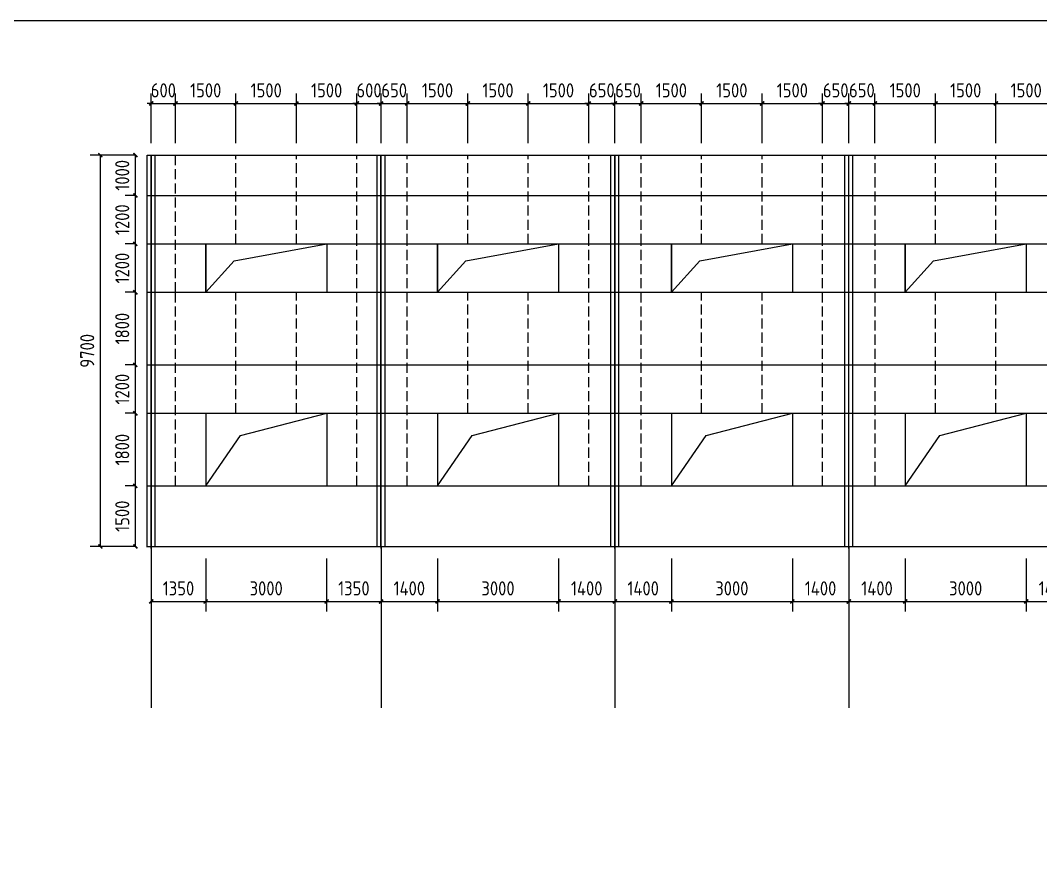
# Model space of a CAD drawing. Extents: x 102162 to 621267, y -39398 to 328893.
# Drawn here: x 363292 to 388595, y 139102 to 160102 of the extents above; entities that cross this region are included whole.
import ezdxf

# ---------------------------------------------------------------- set-up
doc = ezdxf.new("R2010")
doc.units = 0
doc.header["$LTSCALE"] = 1000
doc.header["$MEASUREMENT"] = 0
doc.linetypes.add('DASH', pattern=[0.35, 0.25, -0.1])
doc.layers.add('AXIS', color=3, linetype='Continuous')
doc.layers.add('DOTE', color=1, linetype='Continuous')
doc.styles.get("Standard").update_dxf_attribs({"font": 'gbenor.shx', "bigfont": 'gbcbig.shx'})
doc.dimstyles.get("Standard").update_dxf_attribs({"dimscale": 100, "dimtxt": 3.5, "dimasz": 1, "dimexe": 2.5, "dimexo": 3, "dimgap": 1.5, "dimtad": 1, "dimdec": 0, "dimzin": 0, "dimdsep": 46, "dimtxsty": 'Standard', "dimblk": 'ARCHTICK', "dimcen": 0.09, "dimadec": 0, "dimazin": 0, "dimtfac": 1, "dimtdec": 0, "dimtix": 1, "dimtmove": 2, "dimatfit": 3, "dimfxl": 1, "dimtolj": 1, "dimtzin": 0, "dimarcsym": 0})

# ---------------------------------------------------------------- blocks, each defined once
blk = doc.blocks.new('_ArchTick')
at = {"color": 0, "linetype": 'ByBlock', "const_width": 0.4}
blk.add_lwpolyline([(-0.5, -0.5), (0.5, 0.5)], dxfattribs=at)
blk = doc.blocks.new('*D5753')
at = {"color": 0, "lineweight": -2}
for p, q in [((366138, 148562), (365893, 148562)), ((366143, 147062), (366143, 148562)), ((366118, 147062), (365893, 147062))]:
    blk.add_line(p, q, dxfattribs=at)
at = {"layer": 'Defpoints', "color": 0}
for p in [(366143, 148562), (366438, 148562), (366418, 147062)]:
    blk.add_point(p, dxfattribs=at)
at = {"color": 0, "lineweight": -2, "xscale": 100, "yscale": 100, "zscale": 100}
for p, rotation in [((366143, 148562), 90), ((366143, 147062), 270)]:
    blk.add_blockref('_ArchTick', p, dxfattribs=dict(at, rotation=rotation))
at = {"color": 0, "insert": (365818, 147812), "char_height": 350, "attachment_point": 5, "rotation": 90}
blk.add_mtext('\\A1;1500', dxfattribs=at)
blk = doc.blocks.new('*D5754')
at = {"color": 0, "lineweight": -2}
for p, q in [((366138, 150362), (365893, 150362)), ((366143, 148562), (366143, 150362)), ((366138, 148562), (365893, 148562))]:
    blk.add_line(p, q, dxfattribs=at)
at = {"layer": 'Defpoints', "color": 0}
for p in [(366143, 150362), (366438, 150362), (366438, 148562)]:
    blk.add_point(p, dxfattribs=at)
at = {"color": 0, "lineweight": -2, "xscale": 100, "yscale": 100, "zscale": 100}
for p, rotation in [((366143, 150362), 90), ((366143, 148562), 270)]:
    blk.add_blockref('_ArchTick', p, dxfattribs=dict(at, rotation=rotation))
at = {"color": 0, "insert": (365818, 149462), "char_height": 350, "attachment_point": 5, "rotation": 90}
blk.add_mtext('\\A1;1800', dxfattribs=at)
blk = doc.blocks.new('*D5755')
at = {"color": 0, "lineweight": -2}
for p, q in [((366138, 151562), (365893, 151562)), ((366143, 150362), (366143, 151562)), ((366138, 150362), (365893, 150362))]:
    blk.add_line(p, q, dxfattribs=at)
at = {"layer": 'Defpoints', "color": 0}
for p in [(366143, 151562), (366438, 151562), (366438, 150362)]:
    blk.add_point(p, dxfattribs=at)
at = {"color": 0, "lineweight": -2, "xscale": 100, "yscale": 100, "zscale": 100}
for p, rotation in [((366143, 151562), 90), ((366143, 150362), 270)]:
    blk.add_blockref('_ArchTick', p, dxfattribs=dict(at, rotation=rotation))
at = {"color": 0, "insert": (365818, 150962), "char_height": 350, "attachment_point": 5, "rotation": 90}
blk.add_mtext('\\A1;1200', dxfattribs=at)
blk = doc.blocks.new('*D5756')
at = {"color": 0, "lineweight": -2}
for p, q in [((366138, 153362), (365893, 153362)), ((366143, 151562), (366143, 153362)), ((366138, 151562), (365893, 151562))]:
    blk.add_line(p, q, dxfattribs=at)
at = {"layer": 'Defpoints', "color": 0}
for p in [(366143, 153362), (366438, 153362), (366438, 151562)]:
    blk.add_point(p, dxfattribs=at)
at = {"color": 0, "lineweight": -2, "xscale": 100, "yscale": 100, "zscale": 100}
for p, rotation in [((366143, 153362), 90), ((366143, 151562), 270)]:
    blk.add_blockref('_ArchTick', p, dxfattribs=dict(at, rotation=rotation))
at = {"color": 0, "insert": (365818, 152462), "char_height": 350, "attachment_point": 5, "rotation": 90}
blk.add_mtext('\\A1;1800', dxfattribs=at)
blk = doc.blocks.new('*D5757')
at = {"color": 0, "lineweight": -2}
for p, q in [((366138, 154562), (365893, 154562)), ((366143, 153362), (366143, 154562)), ((366138, 153362), (365893, 153362))]:
    blk.add_line(p, q, dxfattribs=at)
at = {"layer": 'Defpoints', "color": 0}
for p in [(366143, 154562), (366438, 154562), (366438, 153362)]:
    blk.add_point(p, dxfattribs=at)
at = {"color": 0, "lineweight": -2, "xscale": 100, "yscale": 100, "zscale": 100}
for p, rotation in [((366143, 154562), 90), ((366143, 153362), 270)]:
    blk.add_blockref('_ArchTick', p, dxfattribs=dict(at, rotation=rotation))
at = {"color": 0, "insert": (365818, 153962), "char_height": 350, "attachment_point": 5, "rotation": 90}
blk.add_mtext('\\A1;1200', dxfattribs=at)
blk = doc.blocks.new('*D5758')
at = {"color": 0, "lineweight": -2}
for p, q in [((366138, 155762), (365893, 155762)), ((366143, 154562), (366143, 155762)), ((366138, 154562), (365893, 154562))]:
    blk.add_line(p, q, dxfattribs=at)
at = {"layer": 'Defpoints', "color": 0}
for p in [(366143, 155762), (366438, 155762), (366438, 154562)]:
    blk.add_point(p, dxfattribs=at)
at = {"color": 0, "lineweight": -2, "xscale": 100, "yscale": 100, "zscale": 100}
for p, rotation in [((366143, 155762), 90), ((366143, 154562), 270)]:
    blk.add_blockref('_ArchTick', p, dxfattribs=dict(at, rotation=rotation))
at = {"color": 0, "insert": (365818, 155162), "char_height": 350, "attachment_point": 5, "rotation": 90}
blk.add_mtext('\\A1;1200', dxfattribs=at)
blk = doc.blocks.new('*D5759')
at = {"color": 0, "lineweight": -2}
for p, q in [((366138, 156762), (365893, 156762)), ((366143, 155762), (366143, 156762)), ((366138, 155762), (365893, 155762))]:
    blk.add_line(p, q, dxfattribs=at)
at = {"layer": 'Defpoints', "color": 0}
for p in [(366143, 156762), (366438, 156762), (366438, 155762)]:
    blk.add_point(p, dxfattribs=at)
at = {"color": 0, "lineweight": -2, "xscale": 100, "yscale": 100, "zscale": 100}
for p, rotation in [((366143, 156762), 90), ((366143, 155762), 270)]:
    blk.add_blockref('_ArchTick', p, dxfattribs=dict(at, rotation=rotation))
at = {"color": 0, "insert": (365818, 156262), "char_height": 350, "attachment_point": 5, "rotation": 90}
blk.add_mtext('\\A1;1000', dxfattribs=at)
blk = doc.blocks.new('*D5760')
at = {"color": 0, "lineweight": -2}
for p, q in [((366138, 156762), (365024, 156762)), ((365274, 156762), (365274, 147062)), ((366138, 147062), (365024, 147062))]:
    blk.add_line(p, q, dxfattribs=at)
at = {"layer": 'Defpoints', "color": 0}
for p in [(366438, 156762), (365274, 147062), (366438, 147062)]:
    blk.add_point(p, dxfattribs=at)
at = {"color": 0, "lineweight": -2, "xscale": 100, "yscale": 100, "zscale": 100}
for p, rotation in [((365274, 156762), 90), ((365274, 147062), 270)]:
    blk.add_blockref('_ArchTick', p, dxfattribs=dict(at, rotation=rotation))
at = {"color": 0, "insert": (364949, 151912), "char_height": 350, "attachment_point": 5, "rotation": 90}
blk.add_mtext('\\A1;9700', dxfattribs=at)
blk = doc.blocks.new('*D5270')
at = {"color": 0, "lineweight": -2}
for p, q in [((366538, 146762), (366538, 145448)), ((367888, 146762), (367888, 145448)), ((366538, 145698), (367888, 145698))]:
    blk.add_line(p, q, dxfattribs=at)
at = {"layer": 'Defpoints', "color": 0}
for p in [(366538, 147062), (367888, 147062), (367888, 145698)]:
    blk.add_point(p, dxfattribs=at)
at = {"color": 0, "lineweight": -2, "xscale": 100, "yscale": 100, "zscale": 100, "rotation": 180}
blk.add_blockref('_ArchTick', (366538, 145698), dxfattribs=at)
at = {"color": 0, "lineweight": -2, "xscale": 100, "yscale": 100, "zscale": 100}
blk.add_blockref('_ArchTick', (367888, 145698), dxfattribs=at)
at = {"color": 0, "insert": (367213, 146023), "char_height": 350, "attachment_point": 5}
blk.add_mtext('\\A1;1350', dxfattribs=at)
blk = doc.blocks.new('*D5271')
at = {"color": 0, "lineweight": -2}
for p, q in [((367888, 146762), (367888, 145448)), ((370888, 146762), (370888, 145448)), ((367888, 145698), (370888, 145698))]:
    blk.add_line(p, q, dxfattribs=at)
at = {"layer": 'Defpoints', "color": 0}
for p in [(367888, 147062), (370888, 147062), (370888, 145698)]:
    blk.add_point(p, dxfattribs=at)
at = {"color": 0, "lineweight": -2, "xscale": 100, "yscale": 100, "zscale": 100, "rotation": 180}
blk.add_blockref('_ArchTick', (367888, 145698), dxfattribs=at)
at = {"color": 0, "lineweight": -2, "xscale": 100, "yscale": 100, "zscale": 100}
blk.add_blockref('_ArchTick', (370888, 145698), dxfattribs=at)
at = {"color": 0, "insert": (369388, 146023), "char_height": 350, "attachment_point": 5}
blk.add_mtext('\\A1;3000', dxfattribs=at)
blk = doc.blocks.new('*D5272')
at = {"color": 0, "lineweight": -2}
for p, q in [((370888, 146762), (370888, 145448)), ((372238, 146762), (372238, 145448)), ((370888, 145698), (372238, 145698))]:
    blk.add_line(p, q, dxfattribs=at)
at = {"layer": 'Defpoints', "color": 0}
for p in [(370888, 147062), (372238, 147062), (372238, 145698)]:
    blk.add_point(p, dxfattribs=at)
at = {"color": 0, "lineweight": -2, "xscale": 100, "yscale": 100, "zscale": 100, "rotation": 180}
blk.add_blockref('_ArchTick', (370888, 145698), dxfattribs=at)
at = {"color": 0, "lineweight": -2, "xscale": 100, "yscale": 100, "zscale": 100}
blk.add_blockref('_ArchTick', (372238, 145698), dxfattribs=at)
at = {"color": 0, "insert": (371563, 146023), "char_height": 350, "attachment_point": 5}
blk.add_mtext('\\A1;1350', dxfattribs=at)
blk = doc.blocks.new('*D5273')
at = {"color": 0, "lineweight": -2}
for p, q in [((372238, 146762), (372238, 145448)), ((373638, 146762), (373638, 145448)), ((372238, 145698), (373638, 145698))]:
    blk.add_line(p, q, dxfattribs=at)
at = {"layer": 'Defpoints', "color": 0}
for p in [(372238, 147062), (373638, 147062), (373638, 145698)]:
    blk.add_point(p, dxfattribs=at)
at = {"color": 0, "lineweight": -2, "xscale": 100, "yscale": 100, "zscale": 100, "rotation": 180}
blk.add_blockref('_ArchTick', (372238, 145698), dxfattribs=at)
at = {"color": 0, "lineweight": -2, "xscale": 100, "yscale": 100, "zscale": 100}
blk.add_blockref('_ArchTick', (373638, 145698), dxfattribs=at)
at = {"color": 0, "insert": (372938, 146023), "char_height": 350, "attachment_point": 5}
blk.add_mtext('\\A1;1400', dxfattribs=at)
blk = doc.blocks.new('*D5274')
at = {"color": 0, "lineweight": -2}
for p, q in [((373638, 146762), (373638, 145448)), ((376638, 146762), (376638, 145448)), ((373638, 145698), (376638, 145698))]:
    blk.add_line(p, q, dxfattribs=at)
at = {"layer": 'Defpoints', "color": 0}
for p in [(373638, 147062), (376638, 147062), (376638, 145698)]:
    blk.add_point(p, dxfattribs=at)
at = {"color": 0, "lineweight": -2, "xscale": 100, "yscale": 100, "zscale": 100, "rotation": 180}
blk.add_blockref('_ArchTick', (373638, 145698), dxfattribs=at)
at = {"color": 0, "lineweight": -2, "xscale": 100, "yscale": 100, "zscale": 100}
blk.add_blockref('_ArchTick', (376638, 145698), dxfattribs=at)
at = {"color": 0, "insert": (375138, 146023), "char_height": 350, "attachment_point": 5}
blk.add_mtext('\\A1;3000', dxfattribs=at)
blk = doc.blocks.new('*D5275')
at = {"color": 0, "lineweight": -2}
for p, q in [((376638, 146762), (376638, 145448)), ((378038, 146762), (378038, 145448)), ((376638, 145698), (378038, 145698))]:
    blk.add_line(p, q, dxfattribs=at)
at = {"layer": 'Defpoints', "color": 0}
for p in [(376638, 147062), (378038, 147062), (378038, 145698)]:
    blk.add_point(p, dxfattribs=at)
at = {"color": 0, "lineweight": -2, "xscale": 100, "yscale": 100, "zscale": 100, "rotation": 180}
blk.add_blockref('_ArchTick', (376638, 145698), dxfattribs=at)
at = {"color": 0, "lineweight": -2, "xscale": 100, "yscale": 100, "zscale": 100}
blk.add_blockref('_ArchTick', (378038, 145698), dxfattribs=at)
at = {"color": 0, "insert": (377338, 146023), "char_height": 350, "attachment_point": 5}
blk.add_mtext('\\A1;1400', dxfattribs=at)
blk = doc.blocks.new('*D5276')
at = {"color": 0, "lineweight": -2}
for p, q in [((378038, 146762), (378038, 145448)), ((379438, 146762), (379438, 145448)), ((378038, 145698), (379438, 145698))]:
    blk.add_line(p, q, dxfattribs=at)
at = {"layer": 'Defpoints', "color": 0}
for p in [(378038, 147062), (379438, 147062), (379438, 145698)]:
    blk.add_point(p, dxfattribs=at)
at = {"color": 0, "lineweight": -2, "xscale": 100, "yscale": 100, "zscale": 100, "rotation": 180}
blk.add_blockref('_ArchTick', (378038, 145698), dxfattribs=at)
at = {"color": 0, "lineweight": -2, "xscale": 100, "yscale": 100, "zscale": 100}
blk.add_blockref('_ArchTick', (379438, 145698), dxfattribs=at)
at = {"color": 0, "insert": (378738, 146023), "char_height": 350, "attachment_point": 5}
blk.add_mtext('\\A1;1400', dxfattribs=at)
blk = doc.blocks.new('*D5277')
at = {"color": 0, "lineweight": -2}
for p, q in [((379438, 146762), (379438, 145448)), ((382438, 146762), (382438, 145448)), ((379438, 145698), (382438, 145698))]:
    blk.add_line(p, q, dxfattribs=at)
at = {"layer": 'Defpoints', "color": 0}
for p in [(379438, 147062), (382438, 147062), (382438, 145698)]:
    blk.add_point(p, dxfattribs=at)
at = {"color": 0, "lineweight": -2, "xscale": 100, "yscale": 100, "zscale": 100, "rotation": 180}
blk.add_blockref('_ArchTick', (379438, 145698), dxfattribs=at)
at = {"color": 0, "lineweight": -2, "xscale": 100, "yscale": 100, "zscale": 100}
blk.add_blockref('_ArchTick', (382438, 145698), dxfattribs=at)
at = {"color": 0, "insert": (380938, 146023), "char_height": 350, "attachment_point": 5}
blk.add_mtext('\\A1;3000', dxfattribs=at)
blk = doc.blocks.new('*D5278')
at = {"color": 0, "lineweight": -2}
for p, q in [((382438, 146762), (382438, 145448)), ((383838, 146762), (383838, 145448)), ((382438, 145698), (383838, 145698))]:
    blk.add_line(p, q, dxfattribs=at)
at = {"layer": 'Defpoints', "color": 0}
for p in [(382438, 147062), (383838, 147062), (383838, 145698)]:
    blk.add_point(p, dxfattribs=at)
at = {"color": 0, "lineweight": -2, "xscale": 100, "yscale": 100, "zscale": 100, "rotation": 180}
blk.add_blockref('_ArchTick', (382438, 145698), dxfattribs=at)
at = {"color": 0, "lineweight": -2, "xscale": 100, "yscale": 100, "zscale": 100}
blk.add_blockref('_ArchTick', (383838, 145698), dxfattribs=at)
at = {"color": 0, "insert": (383138, 146023), "char_height": 350, "attachment_point": 5}
blk.add_mtext('\\A1;1400', dxfattribs=at)
blk = doc.blocks.new('*D5279')
at = {"color": 0, "lineweight": -2}
for p, q in [((383838, 146762), (383838, 145448)), ((385238, 146762), (385238, 145448)), ((383838, 145698), (385238, 145698))]:
    blk.add_line(p, q, dxfattribs=at)
at = {"layer": 'Defpoints', "color": 0}
for p in [(383838, 147062), (385238, 147062), (385238, 145698)]:
    blk.add_point(p, dxfattribs=at)
at = {"color": 0, "lineweight": -2, "xscale": 100, "yscale": 100, "zscale": 100, "rotation": 180}
blk.add_blockref('_ArchTick', (383838, 145698), dxfattribs=at)
at = {"color": 0, "lineweight": -2, "xscale": 100, "yscale": 100, "zscale": 100}
blk.add_blockref('_ArchTick', (385238, 145698), dxfattribs=at)
at = {"color": 0, "insert": (384538, 146023), "char_height": 350, "attachment_point": 5}
blk.add_mtext('\\A1;1400', dxfattribs=at)
blk = doc.blocks.new('*D5280')
at = {"color": 0, "lineweight": -2}
for p, q in [((385238, 146762), (385238, 145448)), ((388238, 146762), (388238, 145448)), ((385238, 145698), (388238, 145698))]:
    blk.add_line(p, q, dxfattribs=at)
at = {"layer": 'Defpoints', "color": 0}
for p in [(385238, 147062), (388238, 147062), (388238, 145698)]:
    blk.add_point(p, dxfattribs=at)
at = {"color": 0, "lineweight": -2, "xscale": 100, "yscale": 100, "zscale": 100, "rotation": 180}
blk.add_blockref('_ArchTick', (385238, 145698), dxfattribs=at)
at = {"color": 0, "lineweight": -2, "xscale": 100, "yscale": 100, "zscale": 100}
blk.add_blockref('_ArchTick', (388238, 145698), dxfattribs=at)
at = {"color": 0, "insert": (386738, 146023), "char_height": 350, "attachment_point": 5}
blk.add_mtext('\\A1;3000', dxfattribs=at)
blk = doc.blocks.new('*D5281')
at = {"color": 0, "lineweight": -2}
for p, q in [((388238, 146762), (388238, 145448)), ((389638, 146762), (389638, 145448)), ((388238, 145698), (389638, 145698))]:
    blk.add_line(p, q, dxfattribs=at)
at = {"layer": 'Defpoints', "color": 0}
for p in [(388238, 147062), (389638, 147062), (389638, 145698)]:
    blk.add_point(p, dxfattribs=at)
at = {"color": 0, "lineweight": -2, "xscale": 100, "yscale": 100, "zscale": 100, "rotation": 180}
blk.add_blockref('_ArchTick', (388238, 145698), dxfattribs=at)
at = {"color": 0, "lineweight": -2, "xscale": 100, "yscale": 100, "zscale": 100}
blk.add_blockref('_ArchTick', (389638, 145698), dxfattribs=at)
at = {"color": 0, "insert": (388938, 146023), "char_height": 350, "attachment_point": 5}
blk.add_mtext('\\A1;1400', dxfattribs=at)
blk = doc.blocks.new('*D5761')
at = {"color": 0, "lineweight": -2}
for p, q in [((366538, 157062), (366538, 158293)), ((367138, 157062), (367138, 158293)), ((366538, 158043), (366438, 158043)), ((366538, 158043), (367138, 158043)), ((367138, 158043), (367238, 158043))]:
    blk.add_line(p, q, dxfattribs=at)
at = {"layer": 'Defpoints', "color": 0}
for p in [(367138, 158043), (366538, 156762), (367138, 156762)]:
    blk.add_point(p, dxfattribs=at)
at = {"color": 0, "lineweight": -2, "xscale": 100, "yscale": 100, "zscale": 100}
blk.add_blockref('_ArchTick', (366538, 158043), dxfattribs=at)
at = {"color": 0, "lineweight": -2, "xscale": 100, "yscale": 100, "zscale": 100, "rotation": 180}
blk.add_blockref('_ArchTick', (367138, 158043), dxfattribs=at)
at = {"color": 0, "insert": (366838, 158368), "char_height": 350, "attachment_point": 5}
blk.add_mtext('\\A1;600', dxfattribs=at)
blk = doc.blocks.new('*D5762')
at = {"color": 0, "lineweight": -2}
for p, q in [((367138, 157062), (367138, 158293)), ((368638, 157062), (368638, 158293)), ((367138, 158043), (368638, 158043))]:
    blk.add_line(p, q, dxfattribs=at)
at = {"layer": 'Defpoints', "color": 0}
for p in [(368638, 158043), (367138, 156762), (368638, 156762)]:
    blk.add_point(p, dxfattribs=at)
at = {"color": 0, "lineweight": -2, "xscale": 100, "yscale": 100, "zscale": 100, "rotation": 180}
blk.add_blockref('_ArchTick', (367138, 158043), dxfattribs=at)
at = {"color": 0, "lineweight": -2, "xscale": 100, "yscale": 100, "zscale": 100}
blk.add_blockref('_ArchTick', (368638, 158043), dxfattribs=at)
at = {"color": 0, "insert": (367888, 158368), "char_height": 350, "attachment_point": 5}
blk.add_mtext('\\A1;1500', dxfattribs=at)
blk = doc.blocks.new('*D5763')
at = {"color": 0, "lineweight": -2}
for p, q in [((368638, 157062), (368638, 158293)), ((370138, 157062), (370138, 158293)), ((368638, 158043), (370138, 158043))]:
    blk.add_line(p, q, dxfattribs=at)
at = {"layer": 'Defpoints', "color": 0}
for p in [(370138, 158043), (368638, 156762), (370138, 156762)]:
    blk.add_point(p, dxfattribs=at)
at = {"color": 0, "lineweight": -2, "xscale": 100, "yscale": 100, "zscale": 100, "rotation": 180}
blk.add_blockref('_ArchTick', (368638, 158043), dxfattribs=at)
at = {"color": 0, "lineweight": -2, "xscale": 100, "yscale": 100, "zscale": 100}
blk.add_blockref('_ArchTick', (370138, 158043), dxfattribs=at)
at = {"color": 0, "insert": (369388, 158368), "char_height": 350, "attachment_point": 5}
blk.add_mtext('\\A1;1500', dxfattribs=at)
blk = doc.blocks.new('*D5764')
at = {"color": 0, "lineweight": -2}
for p, q in [((370138, 157062), (370138, 158293)), ((371638, 157062), (371638, 158293)), ((370138, 158043), (371638, 158043))]:
    blk.add_line(p, q, dxfattribs=at)
at = {"layer": 'Defpoints', "color": 0}
for p in [(371638, 158043), (370138, 156762), (371638, 156762)]:
    blk.add_point(p, dxfattribs=at)
at = {"color": 0, "lineweight": -2, "xscale": 100, "yscale": 100, "zscale": 100, "rotation": 180}
blk.add_blockref('_ArchTick', (370138, 158043), dxfattribs=at)
at = {"color": 0, "lineweight": -2, "xscale": 100, "yscale": 100, "zscale": 100}
blk.add_blockref('_ArchTick', (371638, 158043), dxfattribs=at)
at = {"color": 0, "insert": (370888, 158368), "char_height": 350, "attachment_point": 5}
blk.add_mtext('\\A1;1500', dxfattribs=at)
blk = doc.blocks.new('*D5765')
at = {"color": 0, "lineweight": -2}
for p, q in [((371638, 157062), (371638, 158293)), ((372238, 157062), (372238, 158293)), ((371638, 158043), (371538, 158043)), ((371638, 158043), (372238, 158043)), ((372238, 158043), (372338, 158043))]:
    blk.add_line(p, q, dxfattribs=at)
at = {"layer": 'Defpoints', "color": 0}
for p in [(372238, 158043), (371638, 156762), (372238, 156762)]:
    blk.add_point(p, dxfattribs=at)
at = {"color": 0, "lineweight": -2, "xscale": 100, "yscale": 100, "zscale": 100}
blk.add_blockref('_ArchTick', (371638, 158043), dxfattribs=at)
at = {"color": 0, "lineweight": -2, "xscale": 100, "yscale": 100, "zscale": 100, "rotation": 180}
blk.add_blockref('_ArchTick', (372238, 158043), dxfattribs=at)
at = {"color": 0, "insert": (371938, 158368), "char_height": 350, "attachment_point": 5}
blk.add_mtext('\\A1;600', dxfattribs=at)
blk = doc.blocks.new('*D5607')
at = {"color": 0, "lineweight": -2}
for p, q in [((372238, 157062), (372238, 158293)), ((372888, 157062), (372888, 158293)), ((372238, 158043), (372138, 158043)), ((372238, 158043), (372888, 158043)), ((372888, 158043), (372988, 158043))]:
    blk.add_line(p, q, dxfattribs=at)
at = {"layer": 'Defpoints', "color": 0}
for p in [(372888, 158043), (372238, 156762), (372888, 156762)]:
    blk.add_point(p, dxfattribs=at)
at = {"color": 0, "lineweight": -2, "xscale": 100, "yscale": 100, "zscale": 100}
blk.add_blockref('_ArchTick', (372238, 158043), dxfattribs=at)
at = {"color": 0, "lineweight": -2, "xscale": 100, "yscale": 100, "zscale": 100, "rotation": 180}
blk.add_blockref('_ArchTick', (372888, 158043), dxfattribs=at)
at = {"color": 0, "insert": (372563, 158368), "char_height": 350, "attachment_point": 5}
blk.add_mtext('\\A1;650', dxfattribs=at)
blk = doc.blocks.new('*D5608')
at = {"color": 0, "lineweight": -2}
for p, q in [((372888, 157062), (372888, 158293)), ((374388, 157062), (374388, 158293)), ((372888, 158043), (374388, 158043))]:
    blk.add_line(p, q, dxfattribs=at)
at = {"layer": 'Defpoints', "color": 0}
for p in [(374388, 158043), (372888, 156762), (374388, 156762)]:
    blk.add_point(p, dxfattribs=at)
at = {"color": 0, "lineweight": -2, "xscale": 100, "yscale": 100, "zscale": 100, "rotation": 180}
blk.add_blockref('_ArchTick', (372888, 158043), dxfattribs=at)
at = {"color": 0, "lineweight": -2, "xscale": 100, "yscale": 100, "zscale": 100}
blk.add_blockref('_ArchTick', (374388, 158043), dxfattribs=at)
at = {"color": 0, "insert": (373638, 158368), "char_height": 350, "attachment_point": 5}
blk.add_mtext('\\A1;1500', dxfattribs=at)
blk = doc.blocks.new('*D5609')
at = {"color": 0, "lineweight": -2}
for p, q in [((374388, 157062), (374388, 158293)), ((375888, 157062), (375888, 158293)), ((374388, 158043), (375888, 158043))]:
    blk.add_line(p, q, dxfattribs=at)
at = {"layer": 'Defpoints', "color": 0}
for p in [(375888, 158043), (374388, 156762), (375888, 156762)]:
    blk.add_point(p, dxfattribs=at)
at = {"color": 0, "lineweight": -2, "xscale": 100, "yscale": 100, "zscale": 100, "rotation": 180}
blk.add_blockref('_ArchTick', (374388, 158043), dxfattribs=at)
at = {"color": 0, "lineweight": -2, "xscale": 100, "yscale": 100, "zscale": 100}
blk.add_blockref('_ArchTick', (375888, 158043), dxfattribs=at)
at = {"color": 0, "insert": (375138, 158368), "char_height": 350, "attachment_point": 5}
blk.add_mtext('\\A1;1500', dxfattribs=at)
blk = doc.blocks.new('*D5610')
at = {"color": 0, "lineweight": -2}
for p, q in [((375888, 157062), (375888, 158293)), ((377388, 157062), (377388, 158293)), ((375888, 158043), (377388, 158043))]:
    blk.add_line(p, q, dxfattribs=at)
at = {"layer": 'Defpoints', "color": 0}
for p in [(377388, 158043), (375888, 156762), (377388, 156762)]:
    blk.add_point(p, dxfattribs=at)
at = {"color": 0, "lineweight": -2, "xscale": 100, "yscale": 100, "zscale": 100, "rotation": 180}
blk.add_blockref('_ArchTick', (375888, 158043), dxfattribs=at)
at = {"color": 0, "lineweight": -2, "xscale": 100, "yscale": 100, "zscale": 100}
blk.add_blockref('_ArchTick', (377388, 158043), dxfattribs=at)
at = {"color": 0, "insert": (376638, 158368), "char_height": 350, "attachment_point": 5}
blk.add_mtext('\\A1;1500', dxfattribs=at)
blk = doc.blocks.new('*D5611')
at = {"color": 0, "lineweight": -2}
for p, q in [((377388, 157062), (377388, 158293)), ((378038, 157062), (378038, 158293)), ((377388, 158043), (377288, 158043)), ((377388, 158043), (378038, 158043)), ((378038, 158043), (378138, 158043))]:
    blk.add_line(p, q, dxfattribs=at)
at = {"layer": 'Defpoints', "color": 0}
for p in [(378038, 158043), (377388, 156762), (378038, 156762)]:
    blk.add_point(p, dxfattribs=at)
at = {"color": 0, "lineweight": -2, "xscale": 100, "yscale": 100, "zscale": 100}
blk.add_blockref('_ArchTick', (377388, 158043), dxfattribs=at)
at = {"color": 0, "lineweight": -2, "xscale": 100, "yscale": 100, "zscale": 100, "rotation": 180}
blk.add_blockref('_ArchTick', (378038, 158043), dxfattribs=at)
at = {"color": 0, "insert": (377713, 158368), "char_height": 350, "attachment_point": 5}
blk.add_mtext('\\A1;650', dxfattribs=at)
blk = doc.blocks.new('*D5612')
at = {"color": 0, "lineweight": -2}
for p, q in [((378038, 157062), (378038, 158293)), ((378688, 157062), (378688, 158293)), ((378038, 158043), (377938, 158043)), ((378038, 158043), (378688, 158043)), ((378688, 158043), (378788, 158043))]:
    blk.add_line(p, q, dxfattribs=at)
at = {"layer": 'Defpoints', "color": 0}
for p in [(378688, 158043), (378038, 156762), (378688, 156762)]:
    blk.add_point(p, dxfattribs=at)
at = {"color": 0, "lineweight": -2, "xscale": 100, "yscale": 100, "zscale": 100}
blk.add_blockref('_ArchTick', (378038, 158043), dxfattribs=at)
at = {"color": 0, "lineweight": -2, "xscale": 100, "yscale": 100, "zscale": 100, "rotation": 180}
blk.add_blockref('_ArchTick', (378688, 158043), dxfattribs=at)
at = {"color": 0, "insert": (378363, 158368), "char_height": 350, "attachment_point": 5}
blk.add_mtext('\\A1;650', dxfattribs=at)
blk = doc.blocks.new('*D5613')
at = {"color": 0, "lineweight": -2}
for p, q in [((378688, 157062), (378688, 158293)), ((380188, 157062), (380188, 158293)), ((378688, 158043), (380188, 158043))]:
    blk.add_line(p, q, dxfattribs=at)
at = {"layer": 'Defpoints', "color": 0}
for p in [(380188, 158043), (378688, 156762), (380188, 156762)]:
    blk.add_point(p, dxfattribs=at)
at = {"color": 0, "lineweight": -2, "xscale": 100, "yscale": 100, "zscale": 100, "rotation": 180}
blk.add_blockref('_ArchTick', (378688, 158043), dxfattribs=at)
at = {"color": 0, "lineweight": -2, "xscale": 100, "yscale": 100, "zscale": 100}
blk.add_blockref('_ArchTick', (380188, 158043), dxfattribs=at)
at = {"color": 0, "insert": (379438, 158368), "char_height": 350, "attachment_point": 5}
blk.add_mtext('\\A1;1500', dxfattribs=at)
blk = doc.blocks.new('*D5614')
at = {"color": 0, "lineweight": -2}
for p, q in [((380188, 157062), (380188, 158293)), ((381688, 157062), (381688, 158293)), ((380188, 158043), (381688, 158043))]:
    blk.add_line(p, q, dxfattribs=at)
at = {"layer": 'Defpoints', "color": 0}
for p in [(381688, 158043), (380188, 156762), (381688, 156762)]:
    blk.add_point(p, dxfattribs=at)
at = {"color": 0, "lineweight": -2, "xscale": 100, "yscale": 100, "zscale": 100, "rotation": 180}
blk.add_blockref('_ArchTick', (380188, 158043), dxfattribs=at)
at = {"color": 0, "lineweight": -2, "xscale": 100, "yscale": 100, "zscale": 100}
blk.add_blockref('_ArchTick', (381688, 158043), dxfattribs=at)
at = {"color": 0, "insert": (380938, 158368), "char_height": 350, "attachment_point": 5}
blk.add_mtext('\\A1;1500', dxfattribs=at)
blk = doc.blocks.new('*D5615')
at = {"color": 0, "lineweight": -2}
for p, q in [((381688, 157062), (381688, 158293)), ((383188, 157062), (383188, 158293)), ((381688, 158043), (383188, 158043))]:
    blk.add_line(p, q, dxfattribs=at)
at = {"layer": 'Defpoints', "color": 0}
for p in [(383188, 158043), (381688, 156762), (383188, 156762)]:
    blk.add_point(p, dxfattribs=at)
at = {"color": 0, "lineweight": -2, "xscale": 100, "yscale": 100, "zscale": 100, "rotation": 180}
blk.add_blockref('_ArchTick', (381688, 158043), dxfattribs=at)
at = {"color": 0, "lineweight": -2, "xscale": 100, "yscale": 100, "zscale": 100}
blk.add_blockref('_ArchTick', (383188, 158043), dxfattribs=at)
at = {"color": 0, "insert": (382438, 158368), "char_height": 350, "attachment_point": 5}
blk.add_mtext('\\A1;1500', dxfattribs=at)
blk = doc.blocks.new('*D5616')
at = {"color": 0, "lineweight": -2}
for p, q in [((383188, 157062), (383188, 158293)), ((383838, 157062), (383838, 158293)), ((383188, 158043), (383088, 158043)), ((383188, 158043), (383838, 158043)), ((383838, 158043), (383938, 158043))]:
    blk.add_line(p, q, dxfattribs=at)
at = {"layer": 'Defpoints', "color": 0}
for p in [(383838, 158043), (383188, 156762), (383838, 156762)]:
    blk.add_point(p, dxfattribs=at)
at = {"color": 0, "lineweight": -2, "xscale": 100, "yscale": 100, "zscale": 100}
blk.add_blockref('_ArchTick', (383188, 158043), dxfattribs=at)
at = {"color": 0, "lineweight": -2, "xscale": 100, "yscale": 100, "zscale": 100, "rotation": 180}
blk.add_blockref('_ArchTick', (383838, 158043), dxfattribs=at)
at = {"color": 0, "insert": (383513, 158368), "char_height": 350, "attachment_point": 5}
blk.add_mtext('\\A1;650', dxfattribs=at)
blk = doc.blocks.new('*D5617')
at = {"color": 0, "lineweight": -2}
for p, q in [((383838, 157062), (383838, 158293)), ((384488, 157062), (384488, 158293)), ((383838, 158043), (383738, 158043)), ((383838, 158043), (384488, 158043)), ((384488, 158043), (384588, 158043))]:
    blk.add_line(p, q, dxfattribs=at)
at = {"layer": 'Defpoints', "color": 0}
for p in [(384488, 158043), (383838, 156762), (384488, 156762)]:
    blk.add_point(p, dxfattribs=at)
at = {"color": 0, "lineweight": -2, "xscale": 100, "yscale": 100, "zscale": 100}
blk.add_blockref('_ArchTick', (383838, 158043), dxfattribs=at)
at = {"color": 0, "lineweight": -2, "xscale": 100, "yscale": 100, "zscale": 100, "rotation": 180}
blk.add_blockref('_ArchTick', (384488, 158043), dxfattribs=at)
at = {"color": 0, "insert": (384163, 158368), "char_height": 350, "attachment_point": 5}
blk.add_mtext('\\A1;650', dxfattribs=at)
blk = doc.blocks.new('*D5618')
at = {"color": 0, "lineweight": -2}
for p, q in [((384488, 157062), (384488, 158293)), ((385988, 157062), (385988, 158293)), ((384488, 158043), (385988, 158043))]:
    blk.add_line(p, q, dxfattribs=at)
at = {"layer": 'Defpoints', "color": 0}
for p in [(385988, 158043), (384488, 156762), (385988, 156762)]:
    blk.add_point(p, dxfattribs=at)
at = {"color": 0, "lineweight": -2, "xscale": 100, "yscale": 100, "zscale": 100, "rotation": 180}
blk.add_blockref('_ArchTick', (384488, 158043), dxfattribs=at)
at = {"color": 0, "lineweight": -2, "xscale": 100, "yscale": 100, "zscale": 100}
blk.add_blockref('_ArchTick', (385988, 158043), dxfattribs=at)
at = {"color": 0, "insert": (385238, 158368), "char_height": 350, "attachment_point": 5}
blk.add_mtext('\\A1;1500', dxfattribs=at)
blk = doc.blocks.new('*D5619')
at = {"color": 0, "lineweight": -2}
for p, q in [((385988, 157062), (385988, 158293)), ((387488, 157062), (387488, 158293)), ((385988, 158043), (387488, 158043))]:
    blk.add_line(p, q, dxfattribs=at)
at = {"layer": 'Defpoints', "color": 0}
for p in [(387488, 158043), (385988, 156762), (387488, 156762)]:
    blk.add_point(p, dxfattribs=at)
at = {"color": 0, "lineweight": -2, "xscale": 100, "yscale": 100, "zscale": 100, "rotation": 180}
blk.add_blockref('_ArchTick', (385988, 158043), dxfattribs=at)
at = {"color": 0, "lineweight": -2, "xscale": 100, "yscale": 100, "zscale": 100}
blk.add_blockref('_ArchTick', (387488, 158043), dxfattribs=at)
at = {"color": 0, "insert": (386738, 158368), "char_height": 350, "attachment_point": 5}
blk.add_mtext('\\A1;1500', dxfattribs=at)
blk = doc.blocks.new('*D5620')
at = {"color": 0, "lineweight": -2}
for p, q in [((387488, 157062), (387488, 158293)), ((388988, 157062), (388988, 158293)), ((387488, 158043), (388988, 158043))]:
    blk.add_line(p, q, dxfattribs=at)
at = {"layer": 'Defpoints', "color": 0}
for p in [(388988, 158043), (387488, 156762), (388988, 156762)]:
    blk.add_point(p, dxfattribs=at)
at = {"color": 0, "lineweight": -2, "xscale": 100, "yscale": 100, "zscale": 100, "rotation": 180}
blk.add_blockref('_ArchTick', (387488, 158043), dxfattribs=at)
at = {"color": 0, "lineweight": -2, "xscale": 100, "yscale": 100, "zscale": 100}
blk.add_blockref('_ArchTick', (388988, 158043), dxfattribs=at)
at = {"color": 0, "insert": (388238, 158368), "char_height": 350, "attachment_point": 5}
blk.add_mtext('\\A1;1500', dxfattribs=at)

msp = doc.modelspace()

# ---------------------------------------------------------------- linework, layer by layer
for p, q in [((366438.3, 156762.5), (401238.3, 156762.5)), ((366438.3, 155762.5), (401238.3, 155762.5)), ((366438.3, 154562.5), (401238.3, 154562.5)), ((367888.3, 154562.5), (367888.3, 153362.5)), ((368592.6, 154140.9), (370888.3, 154562.5)), ((370888.3, 154562.5), (370888.3, 153362.5)), ((373638.3, 154562.5), (373638.3, 153362.5)), ((374342.6, 154140.9), (376638.3, 154562.5)), ((376638.3, 154562.5), (376638.3, 153362.5)), ((379438.3, 154562.5), (379438.3, 153362.5)), ((380142.6, 154140.9), (382438.3, 154562.5)), ((382438.3, 154562.5), (382438.3, 153362.5)), ((385238.3, 154562.5), (385238.3, 153362.5)), ((385942.6, 154140.9), (388238.3, 154562.5)), ((388238.3, 154562.5), (388238.3, 153362.5)), ((367888.3, 153362.5), (368592.6, 154140.9)), ((373638.3, 153362.5), (374342.6, 154140.9)), ((379438.3, 153362.5), (380142.6, 154140.9)), ((385238.3, 153362.5), (385942.6, 154140.9)), ((366438.3, 153362.5), (401238.3, 153362.5)), ((366438.3, 151562.5), (401238.3, 151562.5)), ((366438.3, 150362.5), (401238.3, 150362.5)), ((368748.7, 149815.1), (370888.3, 150362.5)), ((370888.3, 150362.5), (370888.3, 148562.5)), ((373638.3, 150362.5), (373638.3, 148562.5)), ((374498.7, 149815.1), (376638.3, 150362.5)), ((376638.3, 150362.5), (376638.3, 148562.5)), ((379438.3, 150362.5), (379438.3, 148562.5)), ((380298.7, 149815.1), (382438.3, 150362.5)), ((382438.3, 150362.5), (382438.3, 148562.5)), ((385238.3, 150362.5), (385238.3, 148562.5)), ((386098.7, 149815.1), (388238.3, 150362.5)), ((388238.3, 150362.5), (388238.3, 148562.5)), ((367888.3, 148562.5), (368748.7, 149815.1)), ((373638.3, 148562.5), (374498.7, 149815.1)), ((379438.3, 148562.5), (380298.7, 149815.1)), ((385238.3, 148562.5), (386098.7, 149815.1)), ((366438.3, 148562.5), (401238.3, 148562.5)), ((366418.3, 147062.5), (401258.3, 147062.5))]:
    msp.add_line(p, q)
at = {"color": 6}
for p, q in [((367888.3, 153362.5), (367888.3, 154562.5)), ((370888.3, 154562.5), (370888.3, 153362.5)), ((373638.3, 153362.5), (373638.3, 154562.5)), ((376638.3, 154562.5), (376638.3, 153362.5)), ((379438.3, 153362.5), (379438.3, 154562.5)), ((382438.3, 154562.5), (382438.3, 153362.5)), ((385238.3, 153362.5), (385238.3, 154562.5)), ((388238.3, 154562.5), (388238.3, 153362.5)), ((367888.3, 150362.5), (367888.3, 148562.5)), ((370888.3, 150362.5), (370888.3, 148562.5)), ((373638.3, 150362.5), (373638.3, 148562.5)), ((376638.3, 150362.5), (376638.3, 148562.5)), ((379438.3, 150362.5), (379438.3, 148562.5)), ((382438.3, 150362.5), (382438.3, 148562.5)), ((385238.3, 150362.5), (385238.3, 148562.5)), ((388238.3, 150362.5), (388238.3, 148562.5))]:
    msp.add_line(p, q, dxfattribs=at)
msp.add_lwpolyline([(354611.7, 160101.7), (414011.7, 160101.7), (414011.7, 118101.7), (354611.7, 118101.7)], close=True)
at = {"layer": 'AXIS'}
for p, q in [((366538.3, 147062.5), (366538.3, 143062.5)), ((372238.3, 147062.5), (372238.3, 143062.5)), ((378038.3, 147062.5), (378038.3, 143062.5)), ((383838.3, 147062.5), (383838.3, 143062.5))]:
    msp.add_line(p, q, dxfattribs=at)
at = {"layer": 'DOTE', "color": 0}
for p, q in [((366438.3, 147062.5), (366438.3, 156762.5)), ((366535.3, 147062.5), (366535.3, 156762.5)), ((366541.3, 147062.5), (366541.3, 156762.5)), ((366638.3, 147062.5), (366638.3, 156762.5)), ((372138.3, 147062.5), (372138.3, 156762.5)), ((372235.3, 147062.5), (372235.3, 156762.5)), ((372241.3, 147062.5), (372241.3, 156762.5)), ((372338.3, 147062.5), (372338.3, 156762.5)), ((377938.3, 147062.5), (377938.3, 156762.5)), ((378035.3, 147062.5), (378035.3, 156762.5)), ((378041.3, 147062.5), (378041.3, 156762.5)), ((378138.3, 147062.5), (378138.3, 156762.5)), ((383738.3, 147062.5), (383738.3, 156762.5)), ((383835.3, 147062.5), (383835.3, 156762.5)), ((383841.3, 147062.5), (383841.3, 156762.5)), ((383938.3, 147062.5), (383938.3, 156762.5))]:
    msp.add_line(p, q, dxfattribs=at)
at = {"layer": 'DOTE'}
for p, q in [((366538.3, 147012.5), (366538.3, 156762.5)), ((372238.3, 147012.5), (372238.3, 156762.5)), ((372238.3, 147012.5), (372238.3, 156762.5)), ((378038.3, 147012.5), (378038.3, 156762.5)), ((378038.3, 147012.5), (378038.3, 156762.5)), ((383838.3, 147012.5), (383838.3, 156762.5)), ((383838.3, 147012.5), (383838.3, 156762.5))]:
    msp.add_line(p, q, dxfattribs=at)
at = {"layer": 'DOTE', "color": 4, "linetype": 'DASH'}
for p, q in [((367138.3, 153362.5), (367138.3, 156762.5)), ((368638.3, 154562.5), (368638.3, 156762.5)), ((370138.3, 154562.5), (370138.3, 156762.5)), ((371638.3, 154562.5), (371638.3, 156762.5)), ((372888.3, 154562.5), (372888.3, 156762.5)), ((374388.3, 154562.5), (374388.3, 156762.5)), ((375888.3, 154562.5), (375888.3, 156762.5)), ((377388.3, 154562.5), (377388.3, 156762.5)), ((378688.3, 154562.5), (378688.3, 156762.5)), ((380188.3, 154562.5), (380188.3, 156762.5)), ((381688.3, 154562.5), (381688.3, 156762.5)), ((383188.3, 154562.5), (383188.3, 156762.5)), ((384488.3, 154562.5), (384488.3, 156762.5)), ((385988.3, 154562.5), (385988.3, 156762.5)), ((387488.3, 154562.5), (387488.3, 156762.5)), ((371638.3, 148562.5), (371638.3, 154562.5)), ((372888.3, 148562.5), (372888.3, 154562.5)), ((377388.3, 148562.5), (377388.3, 154562.5)), ((378688.3, 148562.5), (378688.3, 154562.5)), ((383188.3, 148562.5), (383188.3, 154562.5)), ((384488.3, 148562.5), (384488.3, 154562.5)), ((367138.3, 148562.5), (367138.3, 153362.5)), ((368638.3, 150362.5), (368638.3, 153362.5)), ((370138.3, 150362.5), (370138.3, 153362.5)), ((374388.3, 150362.5), (374388.3, 153362.5)), ((375888.3, 150362.5), (375888.3, 153362.5)), ((380188.3, 150362.5), (380188.3, 153362.5)), ((381688.3, 150362.5), (381688.3, 153362.5)), ((385988.3, 150362.5), (385988.3, 153362.5)), ((387488.3, 150362.5), (387488.3, 153362.5))]:
    msp.add_line(p, q, dxfattribs=at)

# ---------------------------------------------------------------- dimensions: what is measured, and where the dimension line sits
for base, p1, p2, picture, middle in [((367138.3, 158042.6), (366538.3, 156762.5), (367138.3, 156762.5), '*D5761', (366838.3, 158367.6)), ((368638.3, 158042.6), (367138.3, 156762.5), (368638.3, 156762.5), '*D5762', (367888.3, 158367.6)), ((370138.3, 158042.6), (368638.3, 156762.5), (370138.3, 156762.5), '*D5763', (369388.3, 158367.6)), ((371638.3, 158042.6), (370138.3, 156762.5), (371638.3, 156762.5), '*D5764', (370888.3, 158367.6)), ((372238.3, 158042.6), (371638.3, 156762.5), (372238.3, 156762.5), '*D5765', (371938.3, 158367.6)), ((372888.3, 158042.6), (372238.3, 156762.5), (372888.3, 156762.5), '*D5607', (372563.3, 158367.6)), ((374388.3, 158042.6), (372888.3, 156762.5), (374388.3, 156762.5), '*D5608', (373638.3, 158367.6)), ((375888.3, 158042.6), (374388.3, 156762.5), (375888.3, 156762.5), '*D5609', (375138.3, 158367.6)), ((377388.3, 158042.6), (375888.3, 156762.5), (377388.3, 156762.5), '*D5610', (376638.3, 158367.6)), ((378038.3, 158042.6), (377388.3, 156762.5), (378038.3, 156762.5), '*D5611', (377713.3, 158367.6)), ((378688.3, 158042.6), (378038.3, 156762.5), (378688.3, 156762.5), '*D5612', (378363.3, 158367.6)), ((380188.3, 158042.6), (378688.3, 156762.5), (380188.3, 156762.5), '*D5613', (379438.3, 158367.6)), ((381688.3, 158042.6), (380188.3, 156762.5), (381688.3, 156762.5), '*D5614', (380938.3, 158367.6)), ((383188.3, 158042.6), (381688.3, 156762.5), (383188.3, 156762.5), '*D5615', (382438.3, 158367.6)), ((383838.3, 158042.6), (383188.3, 156762.5), (383838.3, 156762.5), '*D5616', (383513.3, 158367.6)), ((384488.3, 158042.6), (383838.3, 156762.5), (384488.3, 156762.5), '*D5617', (384163.3, 158367.6)), ((385988.3, 158042.6), (384488.3, 156762.5), (385988.3, 156762.5), '*D5618', (385238.3, 158367.6)), ((387488.3, 158042.6), (385988.3, 156762.5), (387488.3, 156762.5), '*D5619', (386738.3, 158367.6)), ((388988.3, 158042.6), (387488.3, 156762.5), (388988.3, 156762.5), '*D5620', (388238.3, 158367.6)), ((367888.3, 145698.4), (366538.3, 147062.5), (367888.3, 147062.5), '*D5270', (367213.3, 146023.4)), ((370888.3, 145698.4), (367888.3, 147062.5), (370888.3, 147062.5), '*D5271', (369388.3, 146023.4)), ((372238.3, 145698.4), (370888.3, 147062.5), (372238.3, 147062.5), '*D5272', (371563.3, 146023.4)), ((373638.3, 145698.4), (372238.3, 147062.5), (373638.3, 147062.5), '*D5273', (372938.3, 146023.4)), ((376638.3, 145698.4), (373638.3, 147062.5), (376638.3, 147062.5), '*D5274', (375138.3, 146023.4)), ((378038.3, 145698.4), (376638.3, 147062.5), (378038.3, 147062.5), '*D5275', (377338.3, 146023.4)), ((379438.3, 145698.4), (378038.3, 147062.5), (379438.3, 147062.5), '*D5276', (378738.3, 146023.4)), ((382438.3, 145698.4), (379438.3, 147062.5), (382438.3, 147062.5), '*D5277', (380938.3, 146023.4)), ((383838.3, 145698.4), (382438.3, 147062.5), (383838.3, 147062.5), '*D5278', (383138.3, 146023.4)), ((385238.3, 145698.4), (383838.3, 147062.5), (385238.3, 147062.5), '*D5279', (384538.3, 146023.4)), ((388238.3, 145698.4), (385238.3, 147062.5), (388238.3, 147062.5), '*D5280', (386738.3, 146023.4)), ((389638.3, 145698.4), (388238.3, 147062.5), (389638.3, 147062.5), '*D5281', (388938.3, 146023.4))]:
    dim = msp.add_linear_dim(base=base, p1=p1, p2=p2, dimstyle='Standard')
    dim.commit()
    dim.dimension.update_dxf_attribs({"geometry": picture, "text_midpoint": middle})
dim = msp.add_aligned_dim(p1=(366438.3, 156762.5), p2=(366438.3, 147062.5), distance=-1164.1, dimstyle='Standard')
dim.commit()
dim.dimension.update_dxf_attribs({"geometry": '*D5760', "text_midpoint": (364949.1, 151912.5)})
for base, p1, p2, picture, middle in [((366143.4, 156762.5), (366438.3, 155762.5), (366438.3, 156762.5), '*D5759', (365818.4, 156262.5)), ((366143.4, 155762.5), (366438.3, 154562.5), (366438.3, 155762.5), '*D5758', (365818.4, 155162.5)), ((366143.4, 154562.5), (366438.3, 153362.5), (366438.3, 154562.5), '*D5757', (365818.4, 153962.5)), ((366143.4, 153362.5), (366438.3, 151562.5), (366438.3, 153362.5), '*D5756', (365818.4, 152462.5)), ((366143.4, 151562.5), (366438.3, 150362.5), (366438.3, 151562.5), '*D5755', (365818.4, 150962.5)), ((366143.4, 150362.5), (366438.3, 148562.5), (366438.3, 150362.5), '*D5754', (365818.4, 149462.5)), ((366143.4, 148562.5), (366418.3, 147062.5), (366438.3, 148562.5), '*D5753', (365818.4, 147812.5))]:
    dim = msp.add_linear_dim(base=base, p1=p1, p2=p2, angle=90, dimstyle='Standard')
    dim.commit()
    dim.dimension.update_dxf_attribs({"geometry": picture, "text_midpoint": middle})

doc.saveas('drawing.dxf')
